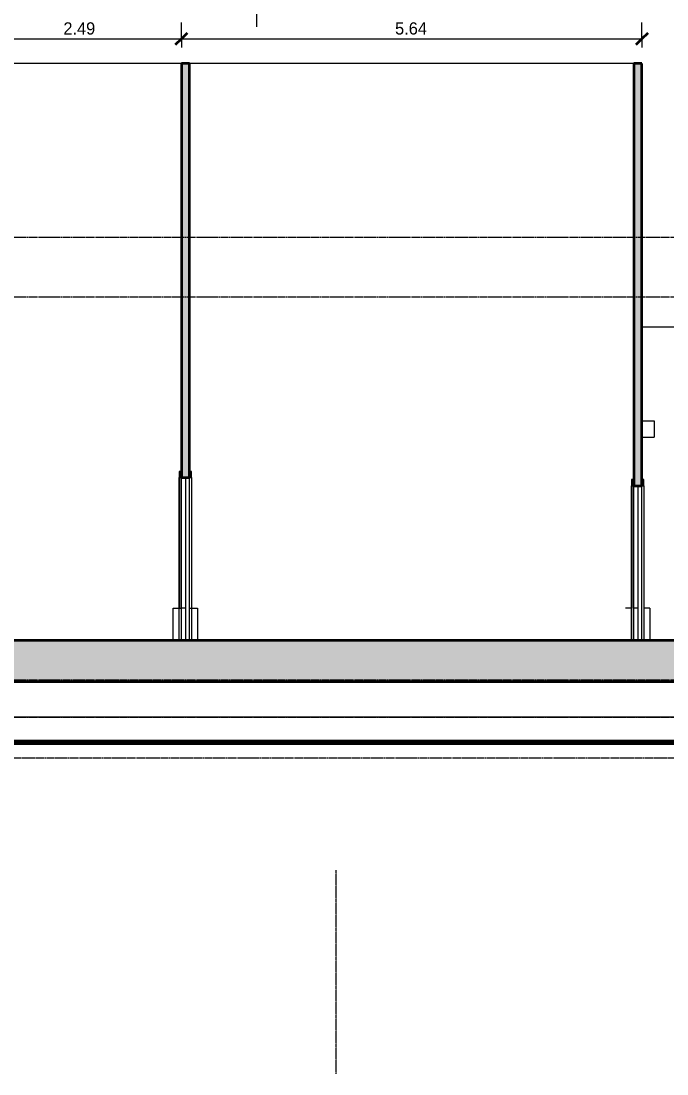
# Model space of a CAD drawing. Header units: centimetres. Extents: x 710 to 12582, y -437 to 1921.
# Drawn here: x 4082 to 4874, y -437 to 854 of the extents above; entities that cross this region are included whole.
import ezdxf

# ---------------------------------------------------------------- set-up
doc = ezdxf.new("R2010")
doc.units = ezdxf.units.CM
doc.linetypes.add('Centre', pattern=[3.175, 0.635, -0.475, 1.59, -0.475])
doc.linetypes.add('Grid Line', pattern=[2.2225, 1.27, -0.3175, 0.3175, -0.3175])
for name, color, linetype, lineweight in [('A-ANNO-DIMS', 7, 'Continuous', 9), ('A-ANNO-DIMS-100', 7, 'Continuous', 9), ('A-CLNG', 7, 'Continuous', 9), ('A-DOOR', 7, 'Continuous', 9), ('A-FLOR', 7, 'Continuous', 9), ('A-FLOR-LEVL', 7, 'Continuous', 9), ('A-FLOR-PATT', 7, 'Continuous', 35), ('A-WALL', 7, 'Continuous', 9), ('A-WALL-PATT', 7, 'Continuous', 35), ('C-BLDG-PADS', 7, 'Continuous', 9), ('C-TOPO', 7, 'Continuous', 9), ('I-WALL', 7, 'Continuous', 9), ('M-EQPM', 7, 'Continuous', 9), ('M-HVAC-DUCT-CNTR', 7, 'Continuous', 9), ('S-GRID', 7, 'Continuous', 9)]:
    doc.layers.add(name, color=color, linetype=linetype, lineweight=lineweight)
doc.styles.add('Century Gothic_1', font='GOTHIC.TTF', dxfattribs={"height": 15})
doc.dimstyles.new('FCA_N_Cotas_E100', dxfattribs={"dimscale": 30.48, "dimtxt": 15.662524, "dimasz": 0.492126, "dimexe": 0.656168, "dimexo": 0.656168, "dimgap": 0.032808, "dimtad": 1, "dimlfac": 0.01, "dimrnd": 0.01, "dimzin": 0, "dimdsep": 46, "dimtxsty": 'Century Gothic_1', "dimblk1": 'OBLIQUE', "dimblk2": 'OBLIQUE', "dimsah": 1, "dimcen": 0.09, "dimdle": 0.656168, "dimazin": 2, "dimtfac": 1, "dimtdec": 4, "dimtix": 1, "dimtmove": 0, "dimatfit": 3, "dimfxl": 1, "dimtvp": 1, "dimtolj": 1, "dimtzin": 0, "dimarcsym": 2})

# ---------------------------------------------------------------- blocks, each defined once
blk = doc.blocks.new('PQ_RVR_EST-01_ZZ_ZZ_MO_T_A_rvt-1-Sección 4')
at = {"layer": 'A-FLOR-PATT', "lineweight": 9, "true_color": 0x9a9a9a}
blk.add_hatch(color=253, dxfattribs=at).paths.add_polyline_path([(6814, 44), (6815.1, 44), (6815.1, 94), (3797.2, 94), (3797.2, 93.8), (3792.2, 93.8), (3792.2, 94), (3778.9, 94), (3778.9, 93.8), (3773.9, 93.8), (3773.9, 94), (3758.6, 94), (3758.6, 93.8), (3753.5, 93.8), (3753.5, 94), (3740.3, 94), (3740.3, 93.8), (3735.3, 93.8), (3735.3, 94), (1308.3, 94), (1308.3, 44), (6714, 44)])
at = {"layer": 'A-FLOR', "lineweight": 35}
for p, q in [((6815.1, 94), (3797.2, 94)), ((1308.3, 44), (6714, 44))]:
    blk.add_line(p, q, dxfattribs=at)
blk = doc.blocks.new('RVR-PQ-Dispositivo - Lampara Led ultravioleta L_0_60m-1765121-Sección 4')
at = {"layer": 'M-EQPM'}
for p, q in [((4843.1, 343.7), (4843.1, 363.7)), ((4843.1, 363.7), (4858.1, 363.7)), ((4858.1, 363.7), (4858.1, 343.7)), ((4843.1, 343.7), (4858.1, 343.7))]:
    blk.add_line(p, q, dxfattribs=at)
blk = doc.blocks.new('PQ_RVR_MEP-01_ZZ_ZZ_MO_T_A_rvt-1-Sección 4')
at = {"layer": 'M-HVAC-DUCT-CNTR', "color": 6, "true_color": 0xff00ff}
blk.add_line((4370.9, 846.6), (4370.9, 906.6), dxfattribs=at)
at = {"layer": 'M-EQPM', "lineweight": 9}
blk.add_blockref('RVR-PQ-Dispositivo - Lampara Led ultravioleta L_0_60m-1765121-Sección 4', (0, 0), dxfattribs=at)
blk = doc.blocks.new('M_RVR_Puerta cortina plastica - 0_90 x 2_00-1633961-Sección 4')
at = {"layer": 'A-DOOR'}
for p, q in [((4276.1, 301.6), (4275.9, 301.6)), ((4275.9, 301.6), (4275.9, 134)), ((4276.1, 301.6), (4276.1, 294)), ((4278.6, 301.6), (4276.1, 301.6)), ((4278.6, 294), (4278.6, 301.6)), ((4291.1, 301.6), (4288.6, 301.6)), ((4288.6, 301.6), (4288.6, 294)), ((4291.1, 294), (4291.1, 301.6)), ((4275.9, 94), (4275.9, 294)), ((4275.9, 294), (4276.1, 294)), ((4276.1, 294), (4278.6, 294)), ((4278.4, 294), (4278.4, 94)), ((4283.4, 294), (4283.4, 94)), ((4288.6, 294), (4291.1, 294)), ((4290.9, 294), (4290.9, 94))]:
    blk.add_line(p, q, dxfattribs=at)
at = {"layer": 'A-DOOR', "color": 8, "true_color": 0x808080}
for p, q in [((4283.5, 294), (4283.5, 94)), ((4283.5, 294), (4283.5, 94)), ((4283.6, 294), (4283.6, 94)), ((4283.6, 294), (4283.6, 94))]:
    blk.add_line(p, q, dxfattribs=at)
at = {"layer": 'A-DOOR', "lineweight": 18}
for p, q in [((4283.6, 294), (4283.6, 94)), ((4288.6, 294), (4283.6, 294)), ((4288.6, 94), (4288.6, 294)), ((4283.6, 94), (4288.6, 94))]:
    blk.add_line(p, q, dxfattribs=at)
blk = doc.blocks.new('M_RVR_Puerta cortina plastica - 0_90 x 1_90-1633959-Sección 4')
at = {"layer": 'A-DOOR'}
for p, q in [((4830.6, 291.6), (4830.4, 291.6)), ((4830.4, 291.6), (4830.4, 94)), ((4830.6, 291.6), (4830.6, 284)), ((4833.1, 291.6), (4830.6, 291.6)), ((4833.1, 284), (4833.1, 291.6)), ((4845.6, 291.6), (4843.1, 291.6)), ((4843.1, 291.6), (4843.1, 284)), ((4845.6, 284), (4845.6, 291.6)), ((4830.4, 94), (4830.4, 284)), ((4830.4, 284), (4830.6, 284)), ((4830.6, 284), (4833.1, 284)), ((4832.9, 284), (4832.9, 94)), ((4837.9, 284), (4837.9, 94)), ((4843.1, 284), (4845.6, 284)), ((4845.4, 284), (4845.4, 94))]:
    blk.add_line(p, q, dxfattribs=at)
at = {"layer": 'A-DOOR', "color": 8, "true_color": 0x808080}
for p, q in [((4838, 284), (4838, 94)), ((4838, 284), (4838, 94)), ((4838.1, 284), (4838.1, 94)), ((4838.1, 284), (4838.1, 94))]:
    blk.add_line(p, q, dxfattribs=at)
at = {"layer": 'A-DOOR', "lineweight": 18}
for p, q in [((4838.1, 284), (4838.1, 94)), ((4843.1, 284), (4838.1, 284)), ((4843.1, 94), (4843.1, 284)), ((4838.1, 94), (4843.1, 94))]:
    blk.add_line(p, q, dxfattribs=at)
blk = doc.blocks.new('DIMBLOCK17-Sección 4')
at = {"layer": 'A-ANNO-DIMS-100'}
for p, q in [((4030, 832), (4030, 852)), ((4278.6, 832), (4278.6, 852)), ((4030, 832), (4278.6, 832)), ((4030, 832), (4030, 821.5)), ((4278.6, 832), (4278.6, 821.5))]:
    blk.add_line(p, q, dxfattribs=at)
at = {"layer": 'A-ANNO-DIMS-100', "lineweight": 35}
for p, q in [((4030, 832), (4037.5, 839.5)), ((4278.6, 832), (4286.1, 839.5)), ((4030, 832), (4022.5, 824.5)), ((4278.6, 832), (4271.1, 824.5))]:
    blk.add_line(p, q, dxfattribs=at)
at = {"layer": 'A-ANNO-DIMS-100', "color": 0, "insert": (4133.9, 852.2), "char_height": 15, "width": 48.927, "attachment_point": 1, "line_spacing_factor": 0.984502, "style": 'Century Gothic_1'}
blk.add_mtext('2.49', dxfattribs=at)
blk = doc.blocks.new('_Oblique')
at = {"color": 0, "linetype": 'ByBlock', "lineweight": -2}
blk.add_line((-0.5, -0.5), (0.5, 0.5), dxfattribs=at)
blk = doc.blocks.new('DIMBLOCK18-Sección 4')
at = {"layer": 'A-ANNO-DIMS-100'}
for p, q in [((4278.6, 832), (4278.6, 852)), ((4843.1, 832), (4843.1, 852)), ((4278.6, 832), (4843.1, 832)), ((4278.6, 832), (4278.6, 821.5)), ((4843.1, 832), (4843.1, 821.5))]:
    blk.add_line(p, q, dxfattribs=at)
at = {"layer": 'A-ANNO-DIMS-100', "lineweight": 35}
for p, q in [((4278.6, 832), (4286.1, 839.5)), ((4843.1, 832), (4850.6, 839.5)), ((4278.6, 832), (4271.1, 824.5)), ((4843.1, 832), (4835.6, 824.5))]:
    blk.add_line(p, q, dxfattribs=at)
at = {"layer": 'A-ANNO-DIMS-100', "color": 0, "insert": (4540.5, 852.2), "char_height": 15, "width": 48.927, "attachment_point": 1, "line_spacing_factor": 0.984502, "style": 'Century Gothic_1'}
blk.add_mtext('5.64', dxfattribs=at)

msp = doc.modelspace()

# ---------------------------------------------------------------- hatches: boundary and pattern name
at = {"layer": 'A-FLOR-PATT', "lineweight": 9, "true_color": 0x9a9a9a}
msp.add_hatch(color=253, dxfattribs=at).paths.add_polyline_path([(1310.739, 44), (6813.968, 44), (6813.968, 94), (3797.22, 94), (3797.22, 93.832), (3792.18, 93.832), (3792.18, 94), (3778.93, 94), (3778.93, 93.832), (3773.89, 93.832), (3773.89, 94), (3758.58, 94), (3758.58, 93.832), (3753.54, 93.832), (3753.54, 94), (3740.29, 94), (3740.29, 93.832), (3735.25, 93.832), (3735.25, 94), (2573.487, 94), (2573.487, 85.116), (2569.487, 85.116), (2569.487, 94), (1310.739, 94)])
at = {"layer": 'A-WALL-PATT', "lineweight": 9, "true_color": 0x808080}
h = msp.add_hatch(dxfattribs=at)
h.set_pattern_fill('FP_3', color=8, style=0, pattern_type=2)
h.set_pattern_definition([(90, (4278.648, 712.001), (-0.11199, 7e-18), [])])
h.paths.add_polyline_path([(4278.643, 301.62), (4278.643, 801.545), (4278.402, 801.545), (4278.446, 301.62)])
at = {"layer": 'A-WALL-PATT', "lineweight": 9, "true_color": 0x9a9a9a}
for points in [[(4278.643, 294), (4288.643, 294), (4288.643, 801.545), (4278.643, 801.545), (4278.643, 711.981)], [(4843.136, 284), (4843.136, 801.54), (4833.136, 801.54), (4833.136, 284)]]:
    msp.add_hatch(color=253, dxfattribs=at).paths.add_polyline_path(points)
at = {"layer": 'A-WALL-PATT', "lineweight": 9, "true_color": 0x808080}
h = msp.add_hatch(dxfattribs=at)
h.set_pattern_fill('FP_2', color=8, style=0, pattern_type=2)
h.set_pattern_definition([(90, (4833.133, 712.001), (-0.11005, 7e-18), [])])
h.paths.add_polyline_path([(4832.932, 291.62), (4833.136, 291.62), (4833.136, 801.54), (4832.899, 801.54), (4832.899, 291.62)])

# ---------------------------------------------------------------- linework, layer by layer
at = {"layer": 'A-CLNG', "color": 8, "lineweight": 18, "true_color": 0x808080}
for p, q in [((4833.136, 801.545), (2371.805, 801.545)), ((5582.813, 478.53), (4843.136, 478.53))]:
    msp.add_line(p, q, dxfattribs=at)
at = {"layer": 'A-FLOR', "lineweight": 35}
for p, q in [((6813.968, 94), (3797.22, 94)), ((1310.739, 44), (6813.968, 44))]:
    msp.add_line(p, q, dxfattribs=at)
at = {"layer": 'A-FLOR-LEVL', "color": 253, "linetype": 'Centre', "true_color": 0xaaaaaa}
for p, q in [((709.994, 588.801), (7304.566, 588.801)), ((709.994, 515.53), (7304.566, 515.53)), ((709.994, 94), (7177.566, 94)), ((709.994, 46.025), (7304.566, 46.025)), ((709.994, 0), (7177.566, 0)), ((7304.566, -50), (709.994, -50))]:
    msp.add_line(p, q, dxfattribs=at)
at = {"layer": 'A-WALL'}
for p, q in [((4268.402, 134), (4278.443, 134)), ((4268.443, 94), (4268.443, 134)), ((4283.443, 134), (4283.443, 94)), ((4288.643, 134), (4298.443, 134)), ((4298.443, 134), (4298.443, 94)), ((4830.432, 134), (4822.904, 134)), ((4852.904, 134), (4845.432, 134)), ((4852.904, 134), (4852.904, 94))]:
    msp.add_line(p, q, dxfattribs=at)
at = {"layer": 'C-BLDG-PADS', "color": 253, "lineweight": 18, "true_color": 0xaaaaaa}
for p, q in [((6813.968, 0), (1310.739, 0)), ((1310.739, -30.48), (6813.968, -30.48))]:
    msp.add_line(p, q, dxfattribs=at)
at = {"layer": 'C-TOPO', "color": 253, "true_color": 0xaaaaaa}
msp.add_line((4889.327, -30.496), (2872.184, -30.496), dxfattribs=at)
at = {"layer": 'C-TOPO', "color": 253, "lineweight": 70, "true_color": 0xaaaaaa}
msp.add_line((2872.185, -30.496), (4889.327, -30.496), dxfattribs=at)
at = {"layer": 'I-WALL', "lineweight": 35}
for p, q in [((4278.643, 801.545), (4278.643, 294)), ((4288.643, 801.545), (4278.643, 801.545)), ((4288.643, 294), (4288.643, 801.545)), ((4833.136, 801.54), (4833.136, 284)), ((4843.136, 801.54), (4833.136, 801.54)), ((4843.136, 284), (4843.136, 801.54)), ((4278.643, 294), (4288.643, 294)), ((4833.136, 284), (4843.136, 284))]:
    msp.add_line(p, q, dxfattribs=at)
at = {"layer": 'I-WALL'}
for p, q in [((4833.136, 801.54), (4832.899, 801.54)), ((4278.443, 134), (4278.443, 294)), ((4832.932, 134), (4832.932, 284)), ((4283.443, 134), (4278.443, 134)), ((4837.932, 134), (4832.932, 134))]:
    msp.add_line(p, q, dxfattribs=at)
at = {"layer": 'S-GRID', "color": 253, "linetype": 'Grid Line', "true_color": 0xaaaaaa}
msp.add_line((4468.259, -437.332), (4468.259, -187.332), dxfattribs=at)

# ---------------------------------------------------------------- block references
at = {"lineweight": 5}
for name in ['PQ_RVR_EST-01_ZZ_ZZ_MO_T_A_rvt-1-Sección 4', 'PQ_RVR_MEP-01_ZZ_ZZ_MO_T_A_rvt-1-Sección 4']:
    msp.add_blockref(name, (0, 0), dxfattribs=at)
at = {"layer": 'A-DOOR', "color": 8, "true_color": 0x808080}
for name in ['M_RVR_Puerta cortina plastica - 0_90 x 2_00-1633961-Sección 4', 'M_RVR_Puerta cortina plastica - 0_90 x 1_90-1633959-Sección 4']:
    msp.add_blockref(name, (0, 0), dxfattribs=at)

# ---------------------------------------------------------------- dimensions: what is measured, and where the dimension line sits
at = {"layer": 'A-ANNO-DIMS'}
for base, p1, p2, override, picture, middle in [((4278.643, 831.993), (4030.008, 801.545), (4278.643, 801.545), {"dimpost": '<>', "dimfxl": 248.63469}, 'DIMBLOCK17-Sección 4', (4154.326, 840.87)), ((4843.136, 831.993), (4278.643, 801.545), (4843.136, 801.54), {"dimpost": '<>', "dimfxl": 564.492554}, 'DIMBLOCK18-Sección 4', (4560.889, 840.87))]:
    dim = msp.add_linear_dim(base=base, p1=p1, p2=p2, dimstyle='FCA_N_Cotas_E100', override=override, dxfattribs=at)
    dim.commit()
    dim.dimension.update_dxf_attribs({"geometry": picture, "text_midpoint": middle})

doc.saveas('drawing.dxf')
